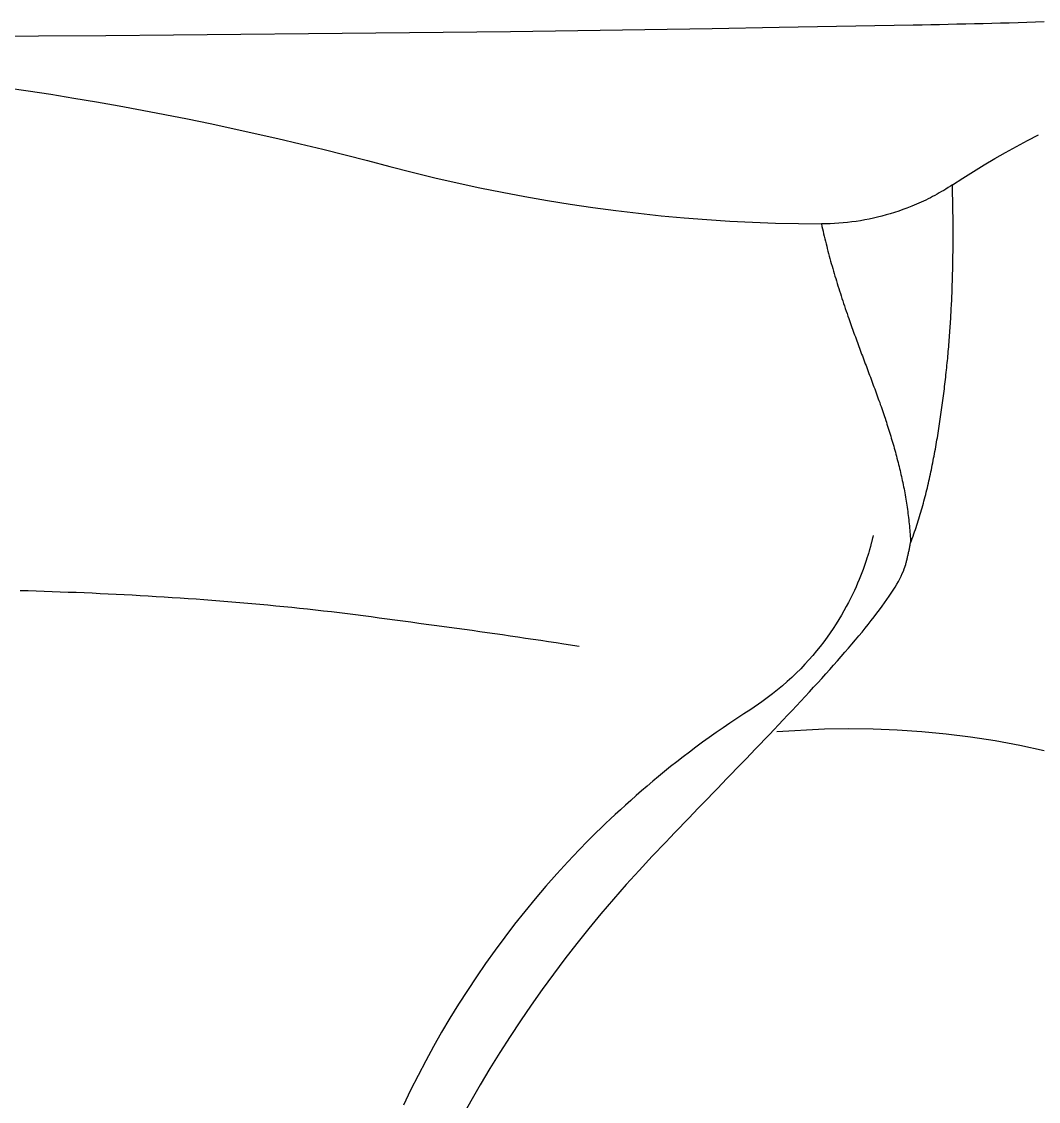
# Model space of a CAD drawing. Extents: x 403 to 503, y 484 to 637.
# Drawn here: x 459.57 to 474.07, y 567.19 to 582.59 of the extents above; entities that cross this region are included whole.
import ezdxf

# ---------------------------------------------------------------- set-up
doc = ezdxf.new("R2010")
doc.units = 0
doc.header["$MEASUREMENT"] = 0
doc.layers.add('1', color=4, linetype='Continuous')

# ---------------------------------------------------------------- blocks, each defined once
blk = doc.blocks.new('GRANDEE')
at = {"layer": '1', "color": 2, "linetype": 'Continuous'}
for points in [[(69.268, 81.886), (69.392, 81.888), (69.517, 81.891), (69.641, 81.893), (69.766, 81.896), (69.89, 81.899), (70.015, 81.901), (70.139, 81.904), (70.264, 81.907), (70.388, 81.91), (70.513, 81.913), (70.637, 81.916), (70.762, 81.92), (70.886, 81.924), (71.011, 81.928), (71.135, 81.933)], [(55.823, 81.724), (56.787, 81.729), (57.75, 81.736), (58.713, 81.743), (59.676, 81.752), (60.638, 81.761), (61.6, 81.771), (62.561, 81.782), (63.522, 81.794), (64.481, 81.807), (65.44, 81.821), (66.399, 81.836), (67.356, 81.852), (69.268, 81.886)], [(56.526, 73.824), (56.64, 73.821), (56.754, 73.817), (56.868, 73.813), (56.982, 73.809), (57.097, 73.805), (57.211, 73.801), (57.325, 73.797), (57.439, 73.792), (57.553, 73.787), (57.667, 73.782), (57.781, 73.776), (57.895, 73.771), (58.01, 73.765), (58.124, 73.759), (58.238, 73.753), (58.352, 73.746), (58.466, 73.739), (58.58, 73.732), (58.694, 73.725), (58.808, 73.718), (58.922, 73.71), (59.036, 73.702), (59.149, 73.694), (59.263, 73.685), (59.377, 73.676), (59.491, 73.667), (59.605, 73.658), (59.719, 73.648), (59.832, 73.638), (59.946, 73.628), (60.06, 73.617), (60.173, 73.606), (60.287, 73.595), (60.401, 73.583), (60.514, 73.571), (60.628, 73.559), (60.741, 73.547), (60.855, 73.534), (60.968, 73.521), (61.082, 73.507), (61.195, 73.493), (61.309, 73.479), (61.422, 73.465), (61.535, 73.45), (61.648, 73.435), (61.761, 73.42), (61.874, 73.405), (61.987, 73.39), (62.1, 73.374), (62.212, 73.359), (62.321, 73.344), (62.431, 73.329), (62.54, 73.314), (62.648, 73.299), (62.757, 73.285), (62.865, 73.27), (62.974, 73.255), (63.082, 73.239), (63.191, 73.224), (63.3, 73.209), (63.409, 73.193), (63.519, 73.177), (63.628, 73.161), (63.737, 73.145), (63.847, 73.129), (63.956, 73.113), (64.065, 73.096), (64.174, 73.08), (64.283, 73.063), (64.501, 73.029)], [(71.135, 71.538), (70.785, 71.613), (70.435, 71.677), (70.085, 71.731), (69.736, 71.775), (69.387, 71.809), (69.039, 71.833), (68.693, 71.847), (68.347, 71.852), (68.003, 71.847), (67.32, 71.809)]]:
    blk.add_lwpolyline(points, dxfattribs=at)
at = {"layer": '1', "color": 3, "linetype": 'Continuous'}
for points in [[(69.826, 79.605), (69.975, 79.703), (70.125, 79.798), (70.277, 79.89), (70.43, 79.981), (70.585, 80.068), (70.74, 80.154), (70.898, 80.237), (71.056, 80.318)], [(56.313, 80.995), (56.639, 80.947), (56.965, 80.896), (57.291, 80.843), (57.616, 80.788), (57.941, 80.731), (58.265, 80.671), (58.589, 80.609), (58.913, 80.545), (59.236, 80.478), (59.559, 80.409), (59.881, 80.338), (60.202, 80.265), (60.523, 80.19), (60.843, 80.112), (61.163, 80.033), (61.482, 79.951), (61.801, 79.867), (62.12, 79.785), (62.44, 79.707), (62.761, 79.633), (63.082, 79.564), (63.404, 79.499), (63.727, 79.438), (64.05, 79.382), (64.374, 79.33), (64.698, 79.282), (65.022, 79.239), (65.347, 79.2), (65.672, 79.166), (65.998, 79.136), (66.324, 79.11), (66.65, 79.089), (66.976, 79.072), (67.303, 79.06), (67.957, 79.048)], [(69.826, 79.605), (69.796, 79.585), (69.765, 79.566), (69.734, 79.546), (69.703, 79.527), (69.671, 79.509), (69.639, 79.49), (69.608, 79.473), (69.575, 79.455), (69.543, 79.438), (69.511, 79.421), (69.478, 79.405), (69.445, 79.389), (69.412, 79.373), (69.379, 79.358), (69.346, 79.343), (69.312, 79.328), (69.279, 79.314), (69.245, 79.3), (69.177, 79.273)], [(69.82, 78.073), (69.822, 78.126), (69.824, 78.179), (69.826, 78.232), (69.827, 78.285), (69.829, 78.337), (69.83, 78.39), (69.831, 78.442), (69.832, 78.494), (69.832, 78.546), (69.833, 78.598), (69.834, 78.65), (69.834, 78.702), (69.834, 78.753), (69.835, 78.804), (69.835, 78.855), (69.835, 78.906), (69.835, 78.957), (69.835, 79.008), (69.834, 79.058), (69.834, 79.109), (69.834, 79.159), (69.833, 79.209), (69.833, 79.259), (69.832, 79.309), (69.831, 79.359), (69.83, 79.408), (69.829, 79.458), (69.828, 79.507), (69.826, 79.605)], [(69.177, 79.273), (69.118, 79.252), (69.059, 79.231), (69, 79.212), (68.94, 79.193), (68.88, 79.176), (68.82, 79.159), (68.759, 79.144), (68.698, 79.13), (68.637, 79.117), (68.576, 79.105), (68.514, 79.094), (68.452, 79.084), (68.391, 79.076), (68.329, 79.068), (68.267, 79.062), (68.205, 79.057), (68.143, 79.053), (68.081, 79.05), (67.957, 79.048)], [(67.957, 79.048), (67.964, 79.013), (67.972, 78.978), (67.98, 78.943), (67.988, 78.907), (67.997, 78.872), (68.005, 78.837), (68.014, 78.802), (68.023, 78.766), (68.032, 78.731), (68.041, 78.696), (68.05, 78.66), (68.059, 78.625), (68.069, 78.59), (68.079, 78.554), (68.088, 78.519), (68.098, 78.484), (68.108, 78.448), (68.119, 78.413), (68.129, 78.377), (68.139, 78.342), (68.15, 78.306), (68.161, 78.271), (68.171, 78.235), (68.182, 78.2), (68.193, 78.164), (68.204, 78.129), (68.216, 78.093), (68.227, 78.057), (68.239, 78.022), (68.25, 77.986), (68.262, 77.95), (68.274, 77.915), (68.286, 77.879), (68.298, 77.843), (68.31, 77.807), (68.322, 77.771), (68.335, 77.735), (68.347, 77.699), (68.373, 77.627)], [(69.229, 74.504), (69.241, 74.535), (69.253, 74.566), (69.264, 74.597), (69.275, 74.628), (69.286, 74.659), (69.297, 74.69), (69.307, 74.721), (69.318, 74.753), (69.328, 74.784), (69.338, 74.815), (69.348, 74.846), (69.357, 74.878), (69.367, 74.909), (69.376, 74.94), (69.385, 74.972), (69.394, 75.003), (69.403, 75.035), (69.412, 75.066), (69.42, 75.098), (69.429, 75.129), (69.437, 75.161), (69.445, 75.193), (69.453, 75.225), (69.461, 75.256), (69.469, 75.288), (69.476, 75.32), (69.484, 75.352), (69.491, 75.384), (69.498, 75.416), (69.505, 75.448), (69.512, 75.481), (69.519, 75.513), (69.526, 75.545), (69.533, 75.577), (69.539, 75.61), (69.546, 75.642), (69.552, 75.674), (69.558, 75.707), (69.564, 75.739), (69.571, 75.772), (69.577, 75.805), (69.583, 75.837), (69.588, 75.87), (69.594, 75.903), (69.6, 75.935), (69.605, 75.968), (69.611, 76.001), (69.616, 76.034), (69.622, 76.067), (69.627, 76.1), (69.632, 76.133), (69.637, 76.166), (69.643, 76.199), (69.648, 76.232), (69.653, 76.265), (69.657, 76.298), (69.662, 76.332), (69.667, 76.365), (69.672, 76.398), (69.676, 76.431), (69.681, 76.465), (69.685, 76.498), (69.69, 76.531), (69.694, 76.565), (69.698, 76.598), (69.702, 76.631), (69.707, 76.665), (69.711, 76.698), (69.715, 76.732), (69.719, 76.765), (69.722, 76.799), (69.726, 76.832), (69.73, 76.865), (69.734, 76.899), (69.737, 76.932), (69.741, 76.966), (69.745, 76.999), (69.748, 77.032), (69.751, 77.066), (69.755, 77.099), (69.758, 77.132), (69.761, 77.165), (69.764, 77.198), (69.767, 77.232), (69.77, 77.265), (69.773, 77.298), (69.775, 77.33), (69.778, 77.363), (69.781, 77.396), (69.783, 77.429), (69.786, 77.462), (69.788, 77.494), (69.791, 77.527), (69.793, 77.56), (69.795, 77.592), (69.797, 77.625), (69.799, 77.657), (69.801, 77.689), (69.803, 77.722), (69.805, 77.754), (69.807, 77.786), (69.809, 77.818), (69.81, 77.85), (69.812, 77.882), (69.813, 77.914), (69.815, 77.946), (69.816, 77.978), (69.818, 78.009), (69.82, 78.073)], [(68.373, 77.627), (68.382, 77.6), (68.392, 77.573), (68.401, 77.546), (68.411, 77.519), (68.421, 77.492), (68.431, 77.465), (68.441, 77.438), (68.451, 77.411), (68.461, 77.384), (68.471, 77.357), (68.481, 77.329), (68.491, 77.302), (68.501, 77.275), (68.511, 77.248), (68.521, 77.22), (68.531, 77.193), (68.541, 77.166), (68.552, 77.138), (68.562, 77.111), (68.572, 77.084), (68.583, 77.056), (68.593, 77.029), (68.603, 77.001), (68.614, 76.974), (68.624, 76.946), (68.634, 76.918), (68.645, 76.891), (68.655, 76.863), (68.665, 76.836), (68.676, 76.808), (68.686, 76.78), (68.696, 76.752), (68.707, 76.725), (68.717, 76.697), (68.727, 76.669), (68.737, 76.641), (68.748, 76.613), (68.758, 76.585), (68.768, 76.557), (68.778, 76.529), (68.788, 76.501), (68.797, 76.473), (68.807, 76.445), (68.817, 76.417), (68.827, 76.389), (68.836, 76.361), (68.846, 76.333), (68.855, 76.305), (68.865, 76.277), (68.874, 76.248), (68.883, 76.22), (68.892, 76.192), (68.901, 76.163), (68.91, 76.135), (68.919, 76.107), (68.928, 76.078), (68.937, 76.05), (68.946, 76.022), (68.954, 75.993), (68.963, 75.965), (68.971, 75.936), (68.979, 75.907), (68.988, 75.879), (68.996, 75.85), (69.004, 75.822), (69.012, 75.793), (69.019, 75.764), (69.027, 75.736), (69.035, 75.707), (69.042, 75.678), (69.05, 75.649), (69.057, 75.62), (69.064, 75.592), (69.071, 75.563), (69.078, 75.534), (69.085, 75.505), (69.092, 75.476), (69.098, 75.447), (69.105, 75.418), (69.111, 75.389), (69.117, 75.36), (69.123, 75.331), (69.129, 75.302), (69.135, 75.272), (69.14, 75.243), (69.146, 75.214), (69.151, 75.185), (69.156, 75.155), (69.161, 75.126), (69.166, 75.097), (69.171, 75.067), (69.175, 75.038), (69.18, 75.009), (69.184, 74.979), (69.188, 74.95), (69.192, 74.92), (69.196, 74.891), (69.199, 74.861), (69.203, 74.832), (69.206, 74.802), (69.209, 74.772), (69.212, 74.743), (69.215, 74.713), (69.217, 74.683), (69.22, 74.654), (69.222, 74.624), (69.224, 74.594), (69.226, 74.564), (69.229, 74.504)], [(68.695, 74.605), (68.693, 74.597), (68.691, 74.589), (68.689, 74.58), (68.687, 74.572), (68.685, 74.564), (68.683, 74.555), (68.681, 74.547), (68.679, 74.538), (68.677, 74.53), (68.675, 74.522), (68.673, 74.513), (68.67, 74.505), (68.668, 74.497), (68.666, 74.489), (68.664, 74.48), (68.662, 74.472), (68.66, 74.464), (68.657, 74.455), (68.655, 74.447), (68.653, 74.439), (68.65, 74.43), (68.648, 74.422), (68.646, 74.413), (68.643, 74.405), (68.641, 74.396), (68.638, 74.388), (68.636, 74.379), (68.633, 74.37), (68.628, 74.352)], [(69.159, 74.192), (69.162, 74.205), (69.165, 74.217), (69.169, 74.23), (69.172, 74.242), (69.175, 74.255), (69.178, 74.267), (69.181, 74.28), (69.184, 74.292), (69.187, 74.305), (69.19, 74.317), (69.193, 74.33), (69.196, 74.342), (69.198, 74.355), (69.201, 74.367), (69.204, 74.379), (69.207, 74.392), (69.209, 74.404), (69.212, 74.417), (69.214, 74.429), (69.217, 74.442), (69.22, 74.454), (69.222, 74.467), (69.224, 74.479), (69.229, 74.504)], [(68.628, 74.352), (68.618, 74.32), (68.607, 74.285), (68.595, 74.248), (68.582, 74.208), (68.567, 74.166), (68.551, 74.122), (68.534, 74.076), (68.516, 74.029), (68.496, 73.979), (68.474, 73.928), (68.452, 73.875), (68.427, 73.821), (68.401, 73.766), (68.373, 73.709), (68.343, 73.651), (68.312, 73.592), (68.279, 73.532), (68.244, 73.471), (68.207, 73.409), (68.167, 73.347), (68.126, 73.283), (68.083, 73.22), (68.037, 73.155), (67.99, 73.091), (67.94, 73.026), (67.888, 72.962), (67.834, 72.897), (67.779, 72.834), (67.721, 72.771), (67.661, 72.708), (67.599, 72.646), (67.535, 72.584), (67.47, 72.524), (67.402, 72.464), (67.331, 72.405), (67.259, 72.347), (67.185, 72.291), (67.108, 72.235), (66.949, 72.128)], [(65.544, 70.034), (65.607, 70.1), (65.671, 70.167), (65.736, 70.235), (65.801, 70.303), (65.867, 70.371), (65.933, 70.44), (65.999, 70.509), (66.066, 70.579), (66.134, 70.649), (66.201, 70.719), (66.269, 70.789), (66.337, 70.859), (66.405, 70.93), (66.474, 71), (66.542, 71.071), (66.61, 71.142), (66.678, 71.212), (66.746, 71.283), (66.814, 71.353), (66.882, 71.423), (66.949, 71.493), (67.017, 71.563), (67.083, 71.633), (67.15, 71.702), (67.216, 71.771), (67.281, 71.84), (67.346, 71.909), (67.411, 71.977), (67.475, 72.045), (67.538, 72.112), (67.601, 72.179), (67.663, 72.245), (67.724, 72.311), (67.785, 72.377), (67.845, 72.442), (67.904, 72.506), (67.962, 72.57), (68.019, 72.634), (68.076, 72.696), (68.131, 72.758), (68.186, 72.82), (68.239, 72.881), (68.291, 72.941), (68.343, 73), (68.393, 73.059), (68.442, 73.117), (68.489, 73.174), (68.536, 73.23), (68.581, 73.285), (68.625, 73.34), (68.668, 73.393), (68.709, 73.446), (68.748, 73.497), (68.786, 73.548), (68.823, 73.598), (68.858, 73.646), (68.891, 73.693), (68.923, 73.74), (68.953, 73.785), (68.981, 73.828), (69.007, 73.871), (69.032, 73.912), (69.055, 73.952), (69.075, 73.991), (69.094, 74.028), (69.111, 74.064), (69.126, 74.098), (69.139, 74.131), (69.159, 74.192)], [(66.949, 72.128), (66.85, 72.064), (66.751, 71.999), (66.652, 71.933), (66.554, 71.865), (66.456, 71.797), (66.358, 71.728), (66.262, 71.658), (66.167, 71.589), (66.074, 71.519), (65.983, 71.45), (65.894, 71.38), (65.806, 71.311), (65.719, 71.241), (65.635, 71.172), (65.552, 71.104), (65.471, 71.035), (65.391, 70.967), (65.313, 70.899), (65.237, 70.831), (65.162, 70.764), (65.089, 70.697), (65.017, 70.631), (64.947, 70.566), (64.878, 70.5), (64.812, 70.436), (64.746, 70.372), (64.683, 70.309), (64.62, 70.247), (64.501, 70.124)], [(64.501, 70.124), (64.339, 69.954), (64.181, 69.781), (64.026, 69.606), (63.874, 69.428), (63.726, 69.248), (63.581, 69.066), (63.439, 68.882), (63.301, 68.695), (63.166, 68.506), (63.035, 68.315), (62.906, 68.122), (62.781, 67.925), (62.658, 67.727), (62.539, 67.526), (62.424, 67.322), (62.312, 67.117), (62.203, 66.909), (62.097, 66.699), (61.995, 66.486)], [(65.544, 70.034), (65.356, 69.832), (65.171, 69.629), (64.99, 69.422), (64.812, 69.214), (64.638, 69.003), (64.467, 68.789), (64.299, 68.573), (64.135, 68.355), (63.975, 68.135), (63.818, 67.913), (63.665, 67.689), (63.515, 67.463), (63.369, 67.235), (63.227, 67.006), (63.089, 66.775), (62.954, 66.542), (62.823, 66.307)]]:
    blk.add_lwpolyline(points, dxfattribs=at)

msp = doc.modelspace()

# ---------------------------------------------------------------- block references
at = {"layer": '1'}
msp.add_blockref('GRANDEE', (403.021, 500.653), dxfattribs=at)

doc.saveas('drawing.dxf')
